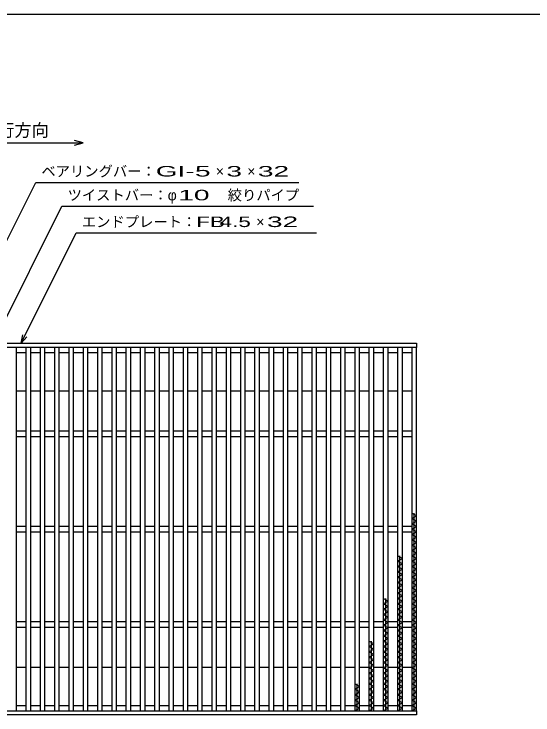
# Model space of a CAD drawing. Units: millimetres, scale not verified. Extents: x -1092 to 1039, y -770 to 632.
# Drawn here: x -680 to -136, y -103 to 632 of the extents above; entities that cross this region are included whole.
import ezdxf
from ezdxf.enums import TextEntityAlignment as Align

# ---------------------------------------------------------------- set-up
doc = ezdxf.new("R2010")
doc.units = ezdxf.units.MM
doc.header["$LTSCALE"] = 6
for name, color, linetype, lineweight in [('0_2', 150, 'Continuous', 25), ('16', 3, 'Continuous', 25), ('22', 4, 'Continuous', 25)]:
    doc.layers.add(name, color=color, linetype=linetype, lineweight=lineweight)
doc.styles.add('ベクトル', font='')
doc.styles.get('ベクトル').set_extended_font_data('ベクトル')

msp = doc.modelspace()

# ---------------------------------------------------------------- linework, layer by layer
at = {"layer": '0_2'}
msp.add_line((-1037.4, 632.1), (1038.6, 632.1), dxfattribs=at)
at = {"layer": '16'}
for p, q in [((-848, 287), (-258, 287)), ((-258, 287), (-258, 282.5)), ((-258, 282.5), (-848, 282.5)), ((-678, 282.5), (-683, 282.5)), ((-678, -98.5), (-678, 282.5)), ((-668, 282.5), (-668, -98.5)), ((-663, 282.5), (-668, 282.5)), ((-663, -98.5), (-663, 282.5)), ((-653, 282.5), (-653, -98.5)), ((-648, 282.5), (-653, 282.5)), ((-648, -98.5), (-648, 282.5)), ((-638, 282.5), (-638, -98.5)), ((-633, 282.5), (-638, 282.5)), ((-633, -98.5), (-633, 282.5)), ((-623, 282.5), (-623, -98.5)), ((-618, 282.5), (-623, 282.5)), ((-618, -98.5), (-618, 282.5)), ((-608, 282.5), (-608, -98.5)), ((-603, 282.5), (-608, 282.5)), ((-603, -98.5), (-603, 282.5)), ((-593, 282.5), (-593, -98.5)), ((-588, 282.5), (-593, 282.5)), ((-588, -98.5), (-588, 282.5)), ((-578, 282.5), (-578, -98.5)), ((-573, 282.5), (-578, 282.5)), ((-573, -98.5), (-573, 282.5)), ((-563, 282.5), (-563, -98.5)), ((-558, 282.5), (-563, 282.5)), ((-558, -98.5), (-558, 282.5)), ((-548, 282.5), (-548, -98.5)), ((-543, 282.5), (-548, 282.5)), ((-543, -98.5), (-543, 282.5)), ((-533, 282.5), (-533, -98.5)), ((-528, 282.5), (-533, 282.5)), ((-528, -98.5), (-528, 282.5)), ((-518, 282.5), (-518, -98.5)), ((-513, 282.5), (-518, 282.5)), ((-513, -98.5), (-513, 282.5)), ((-503, 282.5), (-503, -98.5)), ((-498, 282.5), (-503, 282.5)), ((-498, -98.5), (-498, 282.5)), ((-488, 282.5), (-488, -98.5)), ((-483, 282.5), (-488, 282.5)), ((-483, -98.5), (-483, 282.5)), ((-473, 282.5), (-473, -98.5)), ((-468, 282.5), (-473, 282.5)), ((-468, -98.5), (-468, 282.5)), ((-458, 282.5), (-458, -98.5)), ((-453, 282.5), (-458, 282.5)), ((-453, -98.5), (-453, 282.5)), ((-443, 282.5), (-443, -98.5)), ((-438, 282.5), (-443, 282.5)), ((-438, -98.5), (-438, 282.5)), ((-428, 282.5), (-428, -98.5)), ((-423, 282.5), (-428, 282.5)), ((-423, -98.5), (-423, 282.5)), ((-413, 282.5), (-413, -98.5)), ((-408, 282.5), (-413, 282.5)), ((-408, -98.5), (-408, 282.5)), ((-398, 282.5), (-398, -98.5)), ((-393, 282.5), (-398, 282.5)), ((-393, -98.5), (-393, 282.5)), ((-383, 282.5), (-383, -98.5)), ((-378, 282.5), (-383, 282.5)), ((-378, -98.5), (-378, 282.5)), ((-368, 282.5), (-368, -98.5)), ((-363, 282.5), (-368, 282.5)), ((-363, -98.5), (-363, 282.5)), ((-353, 282.5), (-353, -98.5)), ((-348, 282.5), (-353, 282.5)), ((-348, -98.5), (-348, 282.5)), ((-338, 282.5), (-338, -98.5)), ((-333, 282.5), (-338, 282.5)), ((-333, -98.5), (-333, 282.5)), ((-323, 282.5), (-323, -98.5)), ((-318, 282.5), (-323, 282.5)), ((-318, -98.5), (-318, 282.5)), ((-308, 282.5), (-308, -98.5)), ((-303, 282.5), (-308, 282.5)), ((-303, -98.5), (-303, 282.5)), ((-293, 282.5), (-293, -98.5)), ((-288, 282.5), (-293, 282.5)), ((-288, -98.5), (-288, 282.5)), ((-278, 282.5), (-278, -98.5)), ((-273, 282.5), (-278, 282.5)), ((-273, -98.5), (-273, 282.5)), ((-263, 282.5), (-263, -98.5)), ((-258, 282.5), (-263, 282.5)), ((-258, -98.5), (-258, 282.5)), ((-678, 277), (-668, 277)), ((-663, 277), (-653, 277)), ((-648, 277), (-638, 277)), ((-633, 277), (-623, 277)), ((-618, 277), (-608, 277)), ((-603, 277), (-593, 277)), ((-588, 277), (-578, 277)), ((-573, 277), (-563, 277)), ((-558, 277), (-548, 277)), ((-543, 277), (-533, 277)), ((-528, 277), (-518, 277)), ((-513, 277), (-503, 277)), ((-498, 277), (-488, 277)), ((-483, 277), (-473, 277)), ((-468, 277), (-458, 277)), ((-453, 277), (-443, 277)), ((-438, 277), (-428, 277)), ((-423, 277), (-413, 277)), ((-408, 277), (-398, 277)), ((-393, 277), (-383, 277)), ((-378, 277), (-368, 277)), ((-363, 277), (-353, 277)), ((-348, 277), (-338, 277)), ((-333, 277), (-323, 277)), ((-318, 277), (-308, 277)), ((-303, 277), (-293, 277)), ((-288, 277), (-278, 277)), ((-273, 277), (-263, 277)), ((-678, 237), (-668, 237)), ((-663, 237), (-653, 237)), ((-648, 237), (-638, 237)), ((-633, 237), (-623, 237)), ((-618, 237), (-608, 237)), ((-603, 237), (-593, 237)), ((-588, 237), (-578, 237)), ((-573, 237), (-563, 237)), ((-558, 237), (-548, 237)), ((-543, 237), (-533, 237)), ((-528, 237), (-518, 237)), ((-513, 237), (-503, 237)), ((-498, 237), (-488, 237)), ((-483, 237), (-473, 237)), ((-468, 237), (-458, 237)), ((-453, 237), (-443, 237)), ((-438, 237), (-428, 237)), ((-423, 237), (-413, 237)), ((-408, 237), (-398, 237)), ((-393, 237), (-383, 237)), ((-378, 237), (-368, 237)), ((-363, 237), (-353, 237)), ((-348, 237), (-338, 237)), ((-333, 237), (-323, 237)), ((-318, 237), (-308, 237)), ((-303, 237), (-293, 237)), ((-288, 237), (-278, 237)), ((-273, 237), (-263, 237)), ((-678, 195), (-668, 195)), ((-663, 195), (-653, 195)), ((-648, 195), (-638, 195)), ((-633, 195), (-623, 195)), ((-618, 195), (-608, 195)), ((-603, 195), (-593, 195)), ((-588, 195), (-578, 195)), ((-573, 195), (-563, 195)), ((-558, 195), (-548, 195)), ((-543, 195), (-533, 195)), ((-528, 195), (-518, 195)), ((-513, 195), (-503, 195)), ((-498, 195), (-488, 195)), ((-483, 195), (-473, 195)), ((-468, 195), (-458, 195)), ((-453, 195), (-443, 195)), ((-438, 195), (-428, 195)), ((-423, 195), (-413, 195)), ((-408, 195), (-398, 195)), ((-393, 195), (-383, 195)), ((-378, 195), (-368, 195)), ((-363, 195), (-353, 195)), ((-348, 195), (-338, 195)), ((-333, 195), (-323, 195)), ((-318, 195), (-308, 195)), ((-303, 195), (-293, 195)), ((-288, 195), (-278, 195)), ((-273, 195), (-263, 195)), ((-678, 189), (-668, 189)), ((-663, 189), (-653, 189)), ((-648, 189), (-638, 189)), ((-633, 189), (-623, 189)), ((-618, 189), (-608, 189)), ((-603, 189), (-593, 189)), ((-588, 189), (-578, 189)), ((-573, 189), (-563, 189)), ((-558, 189), (-548, 189)), ((-543, 189), (-533, 189)), ((-528, 189), (-518, 189)), ((-513, 189), (-503, 189)), ((-498, 189), (-488, 189)), ((-483, 189), (-473, 189)), ((-468, 189), (-458, 189)), ((-453, 189), (-443, 189)), ((-438, 189), (-428, 189)), ((-423, 189), (-413, 189)), ((-408, 189), (-398, 189)), ((-393, 189), (-383, 189)), ((-378, 189), (-368, 189)), ((-363, 189), (-353, 189)), ((-348, 189), (-338, 189)), ((-333, 189), (-323, 189)), ((-318, 189), (-308, 189)), ((-303, 189), (-293, 189)), ((-288, 189), (-278, 189)), ((-273, 189), (-263, 189)), ((-258, 105.9), (-263, 108.7)), ((-263, 103.1), (-258, 105.9)), ((-258, 100.3), (-263, 103.1)), ((-260.5, -98.5), (-260.5, 108.7)), ((-263, 97.5), (-258, 100.3)), ((-258, 94.7), (-263, 97.5)), ((-678, 95), (-668, 95)), ((-678, 89), (-668, 89)), ((-663, 95), (-653, 95)), ((-663, 89), (-653, 89)), ((-648, 95), (-638, 95)), ((-648, 89), (-638, 89)), ((-633, 95), (-623, 95)), ((-633, 89), (-623, 89)), ((-618, 95), (-608, 95)), ((-618, 89), (-608, 89)), ((-603, 95), (-593, 95)), ((-603, 89), (-593, 89)), ((-588, 95), (-578, 95)), ((-588, 89), (-578, 89)), ((-573, 95), (-563, 95)), ((-573, 89), (-563, 89)), ((-558, 95), (-548, 95)), ((-558, 89), (-548, 89)), ((-543, 95), (-533, 95)), ((-543, 89), (-533, 89)), ((-528, 95), (-518, 95)), ((-528, 89), (-518, 89)), ((-513, 95), (-503, 95)), ((-513, 89), (-503, 89)), ((-498, 95), (-488, 95)), ((-498, 89), (-488, 89)), ((-483, 95), (-473, 95)), ((-483, 89), (-473, 89)), ((-468, 95), (-458, 95)), ((-468, 89), (-458, 89)), ((-453, 95), (-443, 95)), ((-453, 89), (-443, 89)), ((-438, 95), (-428, 95)), ((-438, 89), (-428, 89)), ((-423, 95), (-413, 95)), ((-423, 89), (-413, 89)), ((-408, 95), (-398, 95)), ((-408, 89), (-398, 89)), ((-393, 95), (-383, 95)), ((-393, 89), (-383, 89)), ((-378, 95), (-368, 95)), ((-378, 89), (-368, 89)), ((-363, 95), (-353, 95)), ((-363, 89), (-353, 89)), ((-348, 95), (-338, 95)), ((-348, 89), (-338, 89)), ((-333, 95), (-323, 95)), ((-333, 89), (-323, 89)), ((-318, 95), (-308, 95)), ((-318, 89), (-308, 89)), ((-303, 95), (-293, 95)), ((-303, 89), (-293, 89)), ((-288, 95), (-278, 95)), ((-288, 89), (-278, 89)), ((-273, 95), (-263, 95)), ((-273, 89), (-263, 89)), ((-263, 91.9), (-258, 94.7)), ((-258, 89.1), (-263, 91.9)), ((-263, 86.3), (-258, 89.1)), ((-258, 83.5), (-263, 86.3)), ((-263, 80.7), (-258, 83.5)), ((-258, 77.9), (-263, 80.7)), ((-263, 75.1), (-258, 77.9)), ((-258, 72.3), (-263, 75.1)), ((-263, 69.5), (-258, 72.3)), ((-258, 66.7), (-263, 69.5)), ((-263, 63.9), (-258, 66.7)), ((-273, 61.1), (-278, 63.9)), ((-278, 58.3), (-273, 61.1)), ((-275.5, -98.5), (-275.5, 63.9)), ((-258, 61.1), (-263, 63.9)), ((-263, 58.3), (-258, 61.1)), ((-273, 55.5), (-278, 58.3)), ((-278, 52.7), (-273, 55.5)), ((-273, 49.9), (-278, 52.7)), ((-258, 55.5), (-263, 58.3)), ((-263, 52.7), (-258, 55.5)), ((-258, 49.9), (-263, 52.7)), ((-278, 47.1), (-273, 49.9)), ((-273, 44.3), (-278, 47.1)), ((-278, 41.5), (-273, 44.3)), ((-263, 47.1), (-258, 49.9)), ((-258, 44.3), (-263, 47.1)), ((-263, 41.5), (-258, 44.3)), ((-273, 38.7), (-278, 41.5)), ((-278, 35.9), (-273, 38.7)), ((-258, 38.7), (-263, 41.5)), ((-263, 35.9), (-258, 38.7)), ((-273, 33.1), (-278, 35.9)), ((-278, 30.3), (-273, 33.1)), ((-273, 27.5), (-278, 30.3)), ((-258, 33.1), (-263, 35.9)), ((-263, 30.3), (-258, 33.1)), ((-258, 27.5), (-263, 30.3)), ((-278, 24.7), (-273, 27.5)), ((-273, 21.9), (-278, 24.7)), ((-263, 24.7), (-258, 27.5)), ((-258, 21.9), (-263, 24.7)), ((-288, 16.3), (-293, 19.1)), ((-293, 13.5), (-288, 16.3)), ((-290.5, -98.5), (-290.5, 19.1)), ((-278, 19.1), (-273, 21.9)), ((-273, 16.3), (-278, 19.1)), ((-278, 13.5), (-273, 16.3)), ((-263, 19.1), (-258, 21.9)), ((-258, 16.3), (-263, 19.1)), ((-263, 13.5), (-258, 16.3)), ((-288, 10.7), (-293, 13.5)), ((-293, 7.9), (-288, 10.7)), ((-288, 5.1), (-293, 7.9)), ((-273, 10.7), (-278, 13.5)), ((-278, 7.9), (-273, 10.7)), ((-273, 5.1), (-278, 7.9)), ((-258, 10.7), (-263, 13.5)), ((-263, 7.9), (-258, 10.7)), ((-258, 5.1), (-263, 7.9)), ((-293, 2.3), (-288, 5.1)), ((-288, -0.5), (-293, 2.3)), ((-278, 2.3), (-273, 5.1)), ((-273, -0.5), (-278, 2.3)), ((-263, 2.3), (-258, 5.1)), ((-258, -0.5), (-263, 2.3)), ((-678, -5), (-668, -5)), ((-663, -5), (-653, -5)), ((-648, -5), (-638, -5)), ((-633, -5), (-623, -5)), ((-618, -5), (-608, -5)), ((-603, -5), (-593, -5)), ((-588, -5), (-578, -5)), ((-573, -5), (-563, -5)), ((-558, -5), (-548, -5)), ((-543, -5), (-533, -5)), ((-528, -5), (-518, -5)), ((-513, -5), (-503, -5)), ((-498, -5), (-488, -5)), ((-483, -5), (-473, -5)), ((-468, -5), (-458, -5)), ((-453, -5), (-443, -5)), ((-438, -5), (-428, -5)), ((-423, -5), (-413, -5)), ((-408, -5), (-398, -5)), ((-393, -5), (-383, -5)), ((-378, -5), (-368, -5)), ((-363, -5), (-353, -5)), ((-348, -5), (-338, -5)), ((-333, -5), (-323, -5)), ((-318, -5), (-308, -5)), ((-303, -5), (-293, -5)), ((-293, -3.3), (-288, -0.5)), ((-288, -6.1), (-293, -3.3)), ((-293, -8.9), (-288, -6.1)), ((-288, -5), (-278, -5)), ((-278, -3.3), (-273, -0.5)), ((-273, -6.1), (-278, -3.3)), ((-278, -8.9), (-273, -6.1)), ((-273, -5), (-263, -5)), ((-263, -3.3), (-258, -0.5)), ((-258, -6.1), (-263, -3.3)), ((-263, -8.9), (-258, -6.1)), ((-678, -11), (-668, -11)), ((-663, -11), (-653, -11)), ((-648, -11), (-638, -11)), ((-633, -11), (-623, -11)), ((-618, -11), (-608, -11)), ((-603, -11), (-593, -11)), ((-588, -11), (-578, -11)), ((-573, -11), (-563, -11)), ((-558, -11), (-548, -11)), ((-543, -11), (-533, -11)), ((-528, -11), (-518, -11)), ((-513, -11), (-503, -11)), ((-498, -11), (-488, -11)), ((-483, -11), (-473, -11)), ((-468, -11), (-458, -11)), ((-453, -11), (-443, -11)), ((-438, -11), (-428, -11)), ((-423, -11), (-413, -11)), ((-408, -11), (-398, -11)), ((-393, -11), (-383, -11)), ((-378, -11), (-368, -11)), ((-363, -11), (-353, -11)), ((-348, -11), (-338, -11)), ((-333, -11), (-323, -11)), ((-318, -11), (-308, -11)), ((-303, -11), (-293, -11)), ((-288, -11.7), (-293, -8.9)), ((-293, -14.5), (-288, -11.7)), ((-288, -17.3), (-293, -14.5)), ((-288, -11), (-278, -11)), ((-273, -11.7), (-278, -8.9)), ((-278, -14.5), (-273, -11.7)), ((-273, -17.3), (-278, -14.5)), ((-273, -11), (-263, -11)), ((-258, -11.7), (-263, -8.9)), ((-263, -14.5), (-258, -11.7)), ((-258, -17.3), (-263, -14.5)), ((-293, -20.1), (-288, -17.3)), ((-288, -22.9), (-293, -20.1)), ((-278, -20.1), (-273, -17.3)), ((-273, -22.9), (-278, -20.1)), ((-263, -20.1), (-258, -17.3)), ((-258, -22.9), (-263, -20.1)), ((-303, -28.5), (-308, -25.7)), ((-308, -31.3), (-303, -28.5)), ((-305.5, -98.5), (-305.5, -25.7)), ((-293, -25.7), (-288, -22.9)), ((-288, -28.5), (-293, -25.7)), ((-293, -31.3), (-288, -28.5)), ((-278, -25.7), (-273, -22.9)), ((-273, -28.5), (-278, -25.7)), ((-278, -31.3), (-273, -28.5)), ((-263, -25.7), (-258, -22.9)), ((-258, -28.5), (-263, -25.7)), ((-263, -31.3), (-258, -28.5)), ((-303, -34.1), (-308, -31.3)), ((-308, -36.9), (-303, -34.1)), ((-288, -34.1), (-293, -31.3)), ((-293, -36.9), (-288, -34.1)), ((-273, -34.1), (-278, -31.3)), ((-278, -36.9), (-273, -34.1)), ((-258, -34.1), (-263, -31.3)), ((-263, -36.9), (-258, -34.1)), ((-303, -39.7), (-308, -36.9)), ((-308, -42.5), (-303, -39.7)), ((-303, -45.3), (-308, -42.5)), ((-288, -39.7), (-293, -36.9)), ((-293, -42.5), (-288, -39.7)), ((-288, -45.3), (-293, -42.5)), ((-273, -39.7), (-278, -36.9)), ((-278, -42.5), (-273, -39.7)), ((-273, -45.3), (-278, -42.5)), ((-258, -39.7), (-263, -36.9)), ((-263, -42.5), (-258, -39.7)), ((-258, -45.3), (-263, -42.5)), ((-308, -48.1), (-303, -45.3)), ((-303, -50.9), (-308, -48.1)), ((-308, -53.7), (-303, -50.9)), ((-293, -48.1), (-288, -45.3)), ((-288, -50.9), (-293, -48.1)), ((-293, -53.7), (-288, -50.9)), ((-278, -48.1), (-273, -45.3)), ((-273, -50.9), (-278, -48.1)), ((-278, -53.7), (-273, -50.9)), ((-263, -48.1), (-258, -45.3)), ((-258, -50.9), (-263, -48.1)), ((-263, -53.7), (-258, -50.9)), ((-678, -53), (-668, -53)), ((-663, -53), (-653, -53)), ((-648, -53), (-638, -53)), ((-633, -53), (-623, -53)), ((-618, -53), (-608, -53)), ((-603, -53), (-593, -53)), ((-588, -53), (-578, -53)), ((-573, -53), (-563, -53)), ((-558, -53), (-548, -53)), ((-543, -53), (-533, -53)), ((-528, -53), (-518, -53)), ((-513, -53), (-503, -53)), ((-498, -53), (-488, -53)), ((-483, -53), (-473, -53)), ((-468, -53), (-458, -53)), ((-453, -53), (-443, -53)), ((-438, -53), (-428, -53)), ((-423, -53), (-413, -53)), ((-408, -53), (-398, -53)), ((-393, -53), (-383, -53)), ((-378, -53), (-368, -53)), ((-363, -53), (-353, -53)), ((-348, -53), (-338, -53)), ((-333, -53), (-323, -53)), ((-318, -53), (-308, -53)), ((-303, -56.5), (-308, -53.7)), ((-308, -59.3), (-303, -56.5)), ((-303, -53), (-293, -53)), ((-288, -56.5), (-293, -53.7)), ((-293, -59.3), (-288, -56.5)), ((-288, -53), (-278, -53)), ((-273, -56.5), (-278, -53.7)), ((-278, -59.3), (-273, -56.5)), ((-273, -53), (-263, -53)), ((-258, -56.5), (-263, -53.7)), ((-263, -59.3), (-258, -56.5)), ((-303, -62.1), (-308, -59.3)), ((-308, -64.9), (-303, -62.1)), ((-303, -67.7), (-308, -64.9)), ((-288, -62.1), (-293, -59.3)), ((-293, -64.9), (-288, -62.1)), ((-288, -67.7), (-293, -64.9)), ((-273, -62.1), (-278, -59.3)), ((-278, -64.9), (-273, -62.1)), ((-273, -67.7), (-278, -64.9)), ((-258, -62.1), (-263, -59.3)), ((-263, -64.9), (-258, -62.1)), ((-258, -67.7), (-263, -64.9)), ((-318, -73.3), (-323, -70.5)), ((-323, -76.1), (-318, -73.3)), ((-320.5, -98.5), (-320.5, -70.5)), ((-308, -70.5), (-303, -67.7)), ((-303, -73.3), (-308, -70.5)), ((-308, -76.1), (-303, -73.3)), ((-293, -70.5), (-288, -67.7)), ((-288, -73.3), (-293, -70.5)), ((-293, -76.1), (-288, -73.3)), ((-278, -70.5), (-273, -67.7)), ((-273, -73.3), (-278, -70.5)), ((-278, -76.1), (-273, -73.3)), ((-263, -70.5), (-258, -67.7)), ((-258, -73.3), (-263, -70.5)), ((-263, -76.1), (-258, -73.3)), ((-318, -78.9), (-323, -76.1)), ((-323, -81.7), (-318, -78.9)), ((-303, -78.9), (-308, -76.1)), ((-308, -81.7), (-303, -78.9)), ((-288, -78.9), (-293, -76.1)), ((-293, -81.7), (-288, -78.9)), ((-273, -78.9), (-278, -76.1)), ((-278, -81.7), (-273, -78.9)), ((-258, -78.9), (-263, -76.1)), ((-263, -81.7), (-258, -78.9)), ((-318, -84.5), (-323, -81.7)), ((-323, -87.3), (-318, -84.5)), ((-318, -90.1), (-323, -87.3)), ((-303, -84.5), (-308, -81.7)), ((-308, -87.3), (-303, -84.5)), ((-303, -90.1), (-308, -87.3)), ((-288, -84.5), (-293, -81.7)), ((-293, -87.3), (-288, -84.5)), ((-288, -90.1), (-293, -87.3)), ((-273, -84.5), (-278, -81.7)), ((-278, -87.3), (-273, -84.5)), ((-273, -90.1), (-278, -87.3)), ((-258, -84.5), (-263, -81.7)), ((-263, -87.3), (-258, -84.5)), ((-258, -90.1), (-263, -87.3)), ((-678, -93), (-668, -93)), ((-663, -93), (-653, -93)), ((-648, -93), (-638, -93)), ((-633, -93), (-623, -93)), ((-618, -93), (-608, -93)), ((-603, -93), (-593, -93)), ((-588, -93), (-578, -93)), ((-573, -93), (-563, -93)), ((-558, -93), (-548, -93)), ((-543, -93), (-533, -93)), ((-528, -93), (-518, -93)), ((-513, -93), (-503, -93)), ((-498, -93), (-488, -93)), ((-483, -93), (-473, -93)), ((-468, -93), (-458, -93)), ((-453, -93), (-443, -93)), ((-438, -93), (-428, -93)), ((-423, -93), (-413, -93)), ((-408, -93), (-398, -93)), ((-393, -93), (-383, -93)), ((-378, -93), (-368, -93)), ((-363, -93), (-353, -93)), ((-348, -93), (-338, -93)), ((-333, -93), (-323, -93)), ((-323, -92.9), (-318, -90.1)), ((-318, -95.7), (-323, -92.9)), ((-318, -93), (-308, -93)), ((-308, -92.9), (-303, -90.1)), ((-303, -95.7), (-308, -92.9)), ((-303, -93), (-293, -93)), ((-293, -92.9), (-288, -90.1)), ((-288, -95.7), (-293, -92.9)), ((-288, -93), (-278, -93)), ((-278, -92.9), (-273, -90.1)), ((-273, -95.7), (-278, -92.9)), ((-273, -93), (-263, -93)), ((-263, -92.9), (-258, -90.1)), ((-258, -95.7), (-263, -92.9)), ((-848, -98.5), (-258, -98.5)), ((-683, -98.5), (-678, -98.5)), ((-668, -98.5), (-663, -98.5)), ((-653, -98.5), (-648, -98.5)), ((-638, -98.5), (-633, -98.5)), ((-623, -98.5), (-618, -98.5)), ((-608, -98.5), (-603, -98.5)), ((-593, -98.5), (-588, -98.5)), ((-578, -98.5), (-573, -98.5)), ((-563, -98.5), (-558, -98.5)), ((-548, -98.5), (-543, -98.5)), ((-533, -98.5), (-528, -98.5)), ((-518, -98.5), (-513, -98.5)), ((-503, -98.5), (-498, -98.5)), ((-488, -98.5), (-483, -98.5)), ((-473, -98.5), (-468, -98.5)), ((-458, -98.5), (-453, -98.5)), ((-443, -98.5), (-438, -98.5)), ((-428, -98.5), (-423, -98.5)), ((-413, -98.5), (-408, -98.5)), ((-398, -98.5), (-393, -98.5)), ((-383, -98.5), (-378, -98.5)), ((-368, -98.5), (-363, -98.5)), ((-353, -98.5), (-348, -98.5)), ((-338, -98.5), (-333, -98.5)), ((-323, -98.5), (-318, -95.7)), ((-323, -98.5), (-318, -98.5)), ((-308, -98.5), (-303, -95.7)), ((-308, -98.5), (-303, -98.5)), ((-293, -98.5), (-288, -95.7)), ((-293, -98.5), (-288, -98.5)), ((-278, -98.5), (-273, -95.7)), ((-278, -98.5), (-273, -98.5)), ((-263, -98.5), (-258, -95.7)), ((-263, -98.5), (-258, -98.5)), ((-258, -98.5), (-258, -103)), ((-258, -103), (-848, -103))]:
    msp.add_line(p, q, dxfattribs=at)
at = {"layer": '22'}
for p, q in [((-788, 497), (-608, 497)), ((-608, 497), (-617, 499.4)), ((-617, 494.6), (-608, 497)), ((-813, 145), (-657.75, 455.5)), ((-657.75, 455.5), (-381.75, 455.5)), ((-748, 195), (-630.25, 430.5)), ((-630.25, 430.5), (-366.25, 430.5)), ((-673, 287), (-615.25, 402.5)), ((-615.25, 402.5), (-363.25, 402.5)), ((-673, 287), (-671.2, 295.76)), ((-673, 287), (-667, 293.6))]:
    msp.add_line(p, q, dxfattribs=at)

# ---------------------------------------------------------------- texts
at = {"layer": '22', "color": 2, "style": 'ベクトル'}
for s, height, p in [('車両進行方向', 13.2, (-752, 510.2)), ('ベアリングバー：', 11, (-651.75, 467.2)), ('×', 11, (-468.75, 467.2)), ('×', 11, (-435.75, 467.2)), ('ツイストバー：', 11, (-624.25, 442.2)), ('絞りパイプ', 11, (-456.25, 442.2)), ('φ', 11, (-519.25, 442.2)), ('エンドプレート：', 11, (-609.25, 414.2)), ('×', 11, (-426.25, 414.2))]:
    msp.add_text(s, height=height, dxfattribs=at).set_placement(p, align=Align.MIDDLE_LEFT)
for s, width, p in [('GI-', 2, (-531.75, 467.2)), (' 5 ', 2, (-498.75, 467.2)), (' 3 ', 2, (-465.75, 467.2)), (' 32 ', 2, (-432.75, 467.2)), (' 10 ', 2, (-516.25, 442.2)), ('FB', 1.6, (-489.25, 414.2)), (' 4.5 ', 1.6, (-471.25, 414.2)), (' 32 ', 2, (-423.25, 414.2))]:
    msp.add_text(s, height=11, dxfattribs=dict(at, width=width)).set_placement(p, align=Align.MIDDLE_LEFT)

doc.saveas('drawing.dxf')
